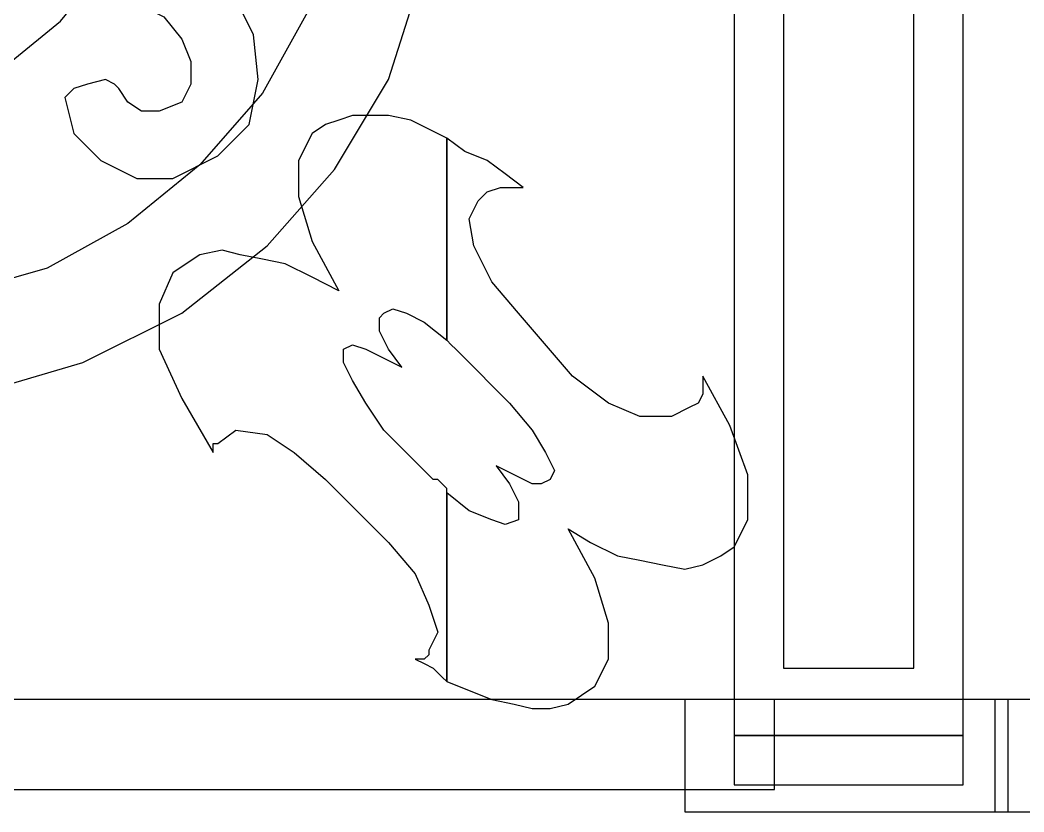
# Model space of a CAD drawing. Header units: centimetres. Extents: x -68 to 49, y -36 to 8.
# Drawn here: x -44.6 to -28.15, y -35.83 to -22.86 of the extents above; entities that cross this region are included whole.
import ezdxf

# ---------------------------------------------------------------- set-up
doc = ezdxf.new("R2010")
doc.units = ezdxf.units.CM
doc.header["$MEASUREMENT"] = 0
doc.layers.add('layer 1', color=7, linetype='Continuous')

msp = doc.modelspace()

# ---------------------------------------------------------------- linework, layer by layer
at = {"layer": 'layer 1', "color": 98}
for points, knots in [([(-32.89642, 3.4612), (-32.89642, 3.4612), (-29.14348, 3.4612), (-29.14348, 3.4612), (-29.14348, 3.4612), (-29.14348, 3.4612), (-29.14348, -34.58325), (-29.14348, -34.58325), (-29.14348, -34.58325), (-29.14348, -34.58325), (-32.89642, -34.58325), (-32.89642, -34.58325), (-32.89642, -34.58325), (-32.89642, -34.58325), (-32.89642, 3.4612), (-32.89642, 3.4612)], [0, 0, 0, 0, 0.25, 0.25, 0.25, 0.25, 0.5, 0.5, 0.5, 0.5, 0.75, 0.75, 0.75, 0.75, 1, 1, 1, 1]), ([(-47.83457, -3.23521), (-47.83457, -3.23521), (-47.24587, -3.23521), (-47.24587, -3.23521), (-47.24587, -3.23521), (-47.24587, -3.23521), (-45.33261, -3.38239), (-45.33261, -3.38239), (-45.33261, -3.38239), (-45.33261, -3.38239), (-43.56652, -3.89749), (-43.56652, -3.89749), (-43.56652, -3.89749), (-43.56652, -3.89749), (-41.94761, -4.78054), (-41.94761, -4.78054), (-41.94761, -4.78054), (-41.94761, -4.78054), (-40.54946, -5.81076), (-40.54946, -5.81076), (-40.54946, -5.81076), (-40.54946, -5.81076), (-39.44565, -7.13532), (-39.44565, -7.13532), (-39.44565, -7.13532), (-39.44565, -7.13532), (-38.56261, -8.60706), (-38.56261, -8.60706), (-38.56261, -8.60706), (-38.56261, -8.60706), (-38.0475, -10.22597), (-38.0475, -10.22597), (-38.0475, -10.22597), (-38.0475, -10.22597), (-37.82674, -11.99206), (-37.82674, -11.99206), (-37.82674, -11.99206), (-37.82674, -11.99206), (-37.82674, -20.52814), (-37.82674, -20.52814), (-37.82674, -20.52814), (-37.82674, -20.52814), (-38.0475, -22.22064), (-38.0475, -22.22064), (-38.0475, -22.22064), (-38.0475, -22.22064), (-38.56261, -23.83956), (-38.56261, -23.83956), (-38.56261, -23.83956), (-38.56261, -23.83956), (-39.44565, -25.31129), (-39.44565, -25.31129), (-39.44565, -25.31129), (-39.44565, -25.31129), (-40.54946, -26.56227), (-40.54946, -26.56227), (-40.54946, -26.56227), (-40.54946, -26.56227), (-41.94761, -27.66608), (-41.94761, -27.66608), (-41.94761, -27.66608), (-41.94761, -27.66608), (-43.56652, -28.47553), (-43.56652, -28.47553), (-43.56652, -28.47553), (-43.56652, -28.47553), (-45.33261, -28.99064), (-45.33261, -28.99064), (-45.33261, -28.99064), (-45.33261, -28.99064), (-47.24587, -29.13781), (-47.24587, -29.13781), (-47.24587, -29.13781), (-47.24587, -29.13781), (-47.83457, -29.13781), (-47.83457, -29.13781), (-47.83457, -29.13781), (-47.83457, -29.13781), (-47.83457, -27.5189), (-47.83457, -27.5189), (-47.83457, -27.5189), (-47.83457, -27.5189), (-47.31946, -27.5189), (-47.31946, -27.5189), (-47.31946, -27.5189), (-47.31946, -27.5189), (-45.70054, -27.37173), (-45.70054, -27.37173), (-45.70054, -27.37173), (-45.70054, -27.37173), (-44.15522, -26.93021), (-44.15522, -26.93021), (-44.15522, -26.93021), (-44.15522, -26.93021), (-42.83065, -26.19434), (-42.83065, -26.19434), (-42.83065, -26.19434), (-42.83065, -26.19434), (-41.65326, -25.23771), (-41.65326, -25.23771), (-41.65326, -25.23771), (-41.65326, -25.23771), (-40.62305, -24.06032), (-40.62305, -24.06032), (-40.62305, -24.06032), (-40.62305, -24.06032), (-39.88718, -22.73575), (-39.88718, -22.73575), (-39.88718, -22.73575), (-39.88718, -22.73575), (-39.44565, -21.3376), (-39.44565, -21.3376), (-39.44565, -21.3376), (-39.44565, -21.3376), (-39.29848, -19.79227), (-39.29848, -19.79227), (-39.29848, -19.79227), (-39.29848, -19.79227), (-39.29848, -12.43358), (-39.29848, -12.43358), (-39.29848, -12.43358), (-39.29848, -12.43358), (-39.44565, -10.88825), (-39.44565, -10.88825), (-39.44565, -10.88825), (-39.44565, -10.88825), (-39.88718, -9.4901), (-39.88718, -9.4901), (-39.88718, -9.4901), (-39.88718, -9.4901), (-40.62305, -8.16554), (-40.62305, -8.16554), (-40.62305, -8.16554), (-40.62305, -8.16554), (-41.65326, -6.98815), (-41.65326, -6.98815), (-41.65326, -6.98815), (-41.65326, -6.98815), (-42.83065, -6.03152), (-42.83065, -6.03152), (-42.83065, -6.03152), (-42.83065, -6.03152), (-44.15522, -5.29565), (-44.15522, -5.29565), (-44.15522, -5.29565), (-44.15522, -5.29565), (-45.70054, -4.85413), (-45.70054, -4.85413), (-45.70054, -4.85413), (-45.70054, -4.85413), (-47.31946, -4.70695), (-47.31946, -4.70695), (-47.31946, -4.70695), (-47.31946, -4.70695), (-47.83457, -4.70695), (-47.83457, -4.70695), (-47.83457, -4.70695), (-47.83457, -4.70695), (-47.83457, -3.23521), (-47.83457, -3.23521)], [0, 0, 0, 0, 0.025, 0.025, 0.025, 0.025, 0.05, 0.05, 0.05, 0.05, 0.075, 0.075, 0.075, 0.075, 0.1, 0.1, 0.1, 0.1, 0.125, 0.125, 0.125, 0.125, 0.15, 0.15, 0.15, 0.15, 0.175, 0.175, 0.175, 0.175, 0.2, 0.2, 0.2, 0.2, 0.225, 0.225, 0.225, 0.225, 0.25, 0.25, 0.25, 0.25, 0.275, 0.275, 0.275, 0.275, 0.3, 0.3, 0.3, 0.3, 0.325, 0.325, 0.325, 0.325, 0.35, 0.35, 0.35, 0.35, 0.375, 0.375, 0.375, 0.375, 0.4, 0.4, 0.4, 0.4, 0.425, 0.425, 0.425, 0.425, 0.45, 0.45, 0.45, 0.45, 0.475, 0.475, 0.475, 0.475, 0.5, 0.5, 0.5, 0.5, 0.525, 0.525, 0.525, 0.525, 0.55, 0.55, 0.55, 0.55, 0.575, 0.575, 0.575, 0.575, 0.6, 0.6, 0.6, 0.6, 0.625, 0.625, 0.625, 0.625, 0.65, 0.65, 0.65, 0.65, 0.675, 0.675, 0.675, 0.675, 0.7, 0.7, 0.7, 0.7, 0.725, 0.725, 0.725, 0.725, 0.75, 0.75, 0.75, 0.75, 0.775, 0.775, 0.775, 0.775, 0.8, 0.8, 0.8, 0.8, 0.825, 0.825, 0.825, 0.825, 0.85, 0.85, 0.85, 0.85, 0.875, 0.875, 0.875, 0.875, 0.9, 0.9, 0.9, 0.9, 0.925, 0.925, 0.925, 0.925, 0.95, 0.95, 0.95, 0.95, 0.975, 0.975, 0.975, 0.975, 1, 1, 1, 1]), ([(-47.83457, -7.7976), (-47.83457, -7.7976), (-47.54022, -7.7976), (-47.54022, -7.7976), (-47.54022, -7.7976), (-47.54022, -7.7976), (-46.51, -7.94478), (-46.51, -7.94478), (-46.51, -7.94478), (-46.51, -7.94478), (-45.55337, -8.23912), (-45.55337, -8.23912), (-45.55337, -8.23912), (-45.55337, -8.23912), (-44.74391, -8.75423), (-44.74391, -8.75423), (-44.74391, -8.75423), (-44.74391, -8.75423), (-43.93446, -9.41652), (-43.93446, -9.41652), (-43.93446, -9.41652), (-43.93446, -9.41652), (-43.27218, -10.22597), (-43.27218, -10.22597), (-43.27218, -10.22597), (-43.27218, -10.22597), (-42.83065, -11.1826), (-42.83065, -11.1826), (-42.83065, -11.1826), (-42.83065, -11.1826), (-42.46272, -12.21282), (-42.46272, -12.21282), (-42.46272, -12.21282), (-42.46272, -12.21282), (-42.38913, -13.31662), (-42.38913, -13.31662), (-42.38913, -13.31662), (-42.38913, -13.31662), (-42.38913, -18.90923), (-42.38913, -18.90923), (-42.38913, -18.90923), (-42.38913, -18.90923), (-42.46272, -20.01303), (-42.46272, -20.01303), (-42.46272, -20.01303), (-42.46272, -20.01303), (-42.83065, -21.11684), (-42.83065, -21.11684), (-42.83065, -21.11684), (-42.83065, -21.11684), (-43.27218, -22.07347), (-43.27218, -22.07347), (-43.27218, -22.07347), (-43.27218, -22.07347), (-43.93446, -22.88293), (-43.93446, -22.88293), (-43.93446, -22.88293), (-43.93446, -22.88293), (-44.74391, -23.54521), (-44.74391, -23.54521), (-44.74391, -23.54521), (-44.74391, -23.54521), (-45.55337, -24.06032), (-45.55337, -24.06032), (-45.55337, -24.06032), (-45.55337, -24.06032), (-46.51, -24.35466), (-46.51, -24.35466), (-46.51, -24.35466), (-46.51, -24.35466), (-47.54022, -24.50184), (-47.54022, -24.50184), (-47.54022, -24.50184), (-47.54022, -24.50184), (-47.83457, -24.50184), (-47.83457, -24.50184), (-47.83457, -24.50184), (-47.83457, -24.50184), (-47.83457, -22.88293), (-47.83457, -22.88293), (-47.83457, -22.88293), (-47.83457, -22.88293), (-47.6138, -22.88293), (-47.6138, -22.88293), (-47.6138, -22.88293), (-47.6138, -22.88293), (-46.87794, -22.80934), (-46.87794, -22.80934), (-46.87794, -22.80934), (-46.87794, -22.80934), (-46.14207, -22.51499), (-46.14207, -22.51499), (-46.14207, -22.51499), (-46.14207, -22.51499), (-45.47978, -22.07347), (-45.47978, -22.07347), (-45.47978, -22.07347), (-45.47978, -22.07347), (-44.89109, -21.55836), (-44.89109, -21.55836), (-44.89109, -21.55836), (-44.89109, -21.55836), (-44.44957, -20.89608), (-44.44957, -20.89608), (-44.44957, -20.89608), (-44.44957, -20.89608), (-44.08163, -20.08662), (-44.08163, -20.08662), (-44.08163, -20.08662), (-44.08163, -20.08662), (-43.86087, -19.20358), (-43.86087, -19.20358), (-43.86087, -19.20358), (-43.86087, -19.20358), (-43.78728, -18.32053), (-43.78728, -18.32053), (-43.78728, -18.32053), (-43.78728, -18.32053), (-43.78728, -13.90532), (-43.78728, -13.90532), (-43.78728, -13.90532), (-43.78728, -13.90532), (-43.86087, -13.02228), (-43.86087, -13.02228), (-43.86087, -13.02228), (-43.86087, -13.02228), (-44.08163, -12.13923), (-44.08163, -12.13923), (-44.08163, -12.13923), (-44.08163, -12.13923), (-44.44957, -11.32978), (-44.44957, -11.32978), (-44.44957, -11.32978), (-44.44957, -11.32978), (-44.89109, -10.66749), (-44.89109, -10.66749), (-44.89109, -10.66749), (-44.89109, -10.66749), (-45.47978, -10.0788), (-45.47978, -10.0788), (-45.47978, -10.0788), (-45.47978, -10.0788), (-46.14207, -9.63728), (-46.14207, -9.63728), (-46.14207, -9.63728), (-46.14207, -9.63728), (-46.87794, -9.34293), (-46.87794, -9.34293), (-46.87794, -9.34293), (-46.87794, -9.34293), (-47.6138, -9.26934), (-47.6138, -9.26934), (-47.6138, -9.26934), (-47.6138, -9.26934), (-47.83457, -9.26934), (-47.83457, -9.26934), (-47.83457, -9.26934), (-47.83457, -9.26934), (-47.83457, -7.7976), (-47.83457, -7.7976)], [0, 0, 0, 0, 0.025, 0.025, 0.025, 0.025, 0.05, 0.05, 0.05, 0.05, 0.075, 0.075, 0.075, 0.075, 0.1, 0.1, 0.1, 0.1, 0.125, 0.125, 0.125, 0.125, 0.15, 0.15, 0.15, 0.15, 0.175, 0.175, 0.175, 0.175, 0.2, 0.2, 0.2, 0.2, 0.225, 0.225, 0.225, 0.225, 0.25, 0.25, 0.25, 0.25, 0.275, 0.275, 0.275, 0.275, 0.3, 0.3, 0.3, 0.3, 0.325, 0.325, 0.325, 0.325, 0.35, 0.35, 0.35, 0.35, 0.375, 0.375, 0.375, 0.375, 0.4, 0.4, 0.4, 0.4, 0.425, 0.425, 0.425, 0.425, 0.45, 0.45, 0.45, 0.45, 0.475, 0.475, 0.475, 0.475, 0.5, 0.5, 0.5, 0.5, 0.525, 0.525, 0.525, 0.525, 0.55, 0.55, 0.55, 0.55, 0.575, 0.575, 0.575, 0.575, 0.6, 0.6, 0.6, 0.6, 0.625, 0.625, 0.625, 0.625, 0.65, 0.65, 0.65, 0.65, 0.675, 0.675, 0.675, 0.675, 0.7, 0.7, 0.7, 0.7, 0.725, 0.725, 0.725, 0.725, 0.75, 0.75, 0.75, 0.75, 0.775, 0.775, 0.775, 0.775, 0.8, 0.8, 0.8, 0.8, 0.825, 0.825, 0.825, 0.825, 0.85, 0.85, 0.85, 0.85, 0.875, 0.875, 0.875, 0.875, 0.9, 0.9, 0.9, 0.9, 0.925, 0.925, 0.925, 0.925, 0.95, 0.95, 0.95, 0.95, 0.975, 0.975, 0.975, 0.975, 1, 1, 1, 1]), ([(-40.77022, -23.10369), (-40.77022, -23.10369), (-40.69663, -23.83956), (-40.69663, -23.83956), (-40.69663, -23.83956), (-40.69663, -23.83956), (-40.84381, -24.57542), (-40.84381, -24.57542), (-40.84381, -24.57542), (-40.84381, -24.57542), (-41.35892, -25.09053), (-41.35892, -25.09053), (-41.35892, -25.09053), (-41.35892, -25.09053), (-42.09478, -25.45847), (-42.09478, -25.45847), (-42.09478, -25.45847), (-42.09478, -25.45847), (-42.68348, -25.45847), (-42.68348, -25.45847), (-42.68348, -25.45847), (-42.68348, -25.45847), (-43.27218, -25.16412), (-43.27218, -25.16412), (-43.27218, -25.16412), (-43.27218, -25.16412), (-43.7137, -24.7226), (-43.7137, -24.7226), (-43.7137, -24.7226), (-43.7137, -24.7226), (-43.86087, -24.1339), (-43.86087, -24.1339), (-43.86087, -24.1339), (-43.86087, -24.1339), (-43.7137, -23.98673), (-43.7137, -23.98673), (-43.7137, -23.98673), (-43.7137, -23.98673), (-43.49294, -23.91314), (-43.49294, -23.91314), (-43.49294, -23.91314), (-43.49294, -23.91314), (-43.19859, -23.83956), (-43.19859, -23.83956), (-43.19859, -23.83956), (-43.19859, -23.83956), (-43.05141, -23.91314), (-43.05141, -23.91314), (-43.05141, -23.91314), (-43.05141, -23.91314), (-42.97783, -23.98673), (-42.97783, -23.98673), (-42.97783, -23.98673), (-42.97783, -23.98673), (-42.83065, -24.20749), (-42.83065, -24.20749), (-42.83065, -24.20749), (-42.83065, -24.20749), (-42.60989, -24.35466), (-42.60989, -24.35466), (-42.60989, -24.35466), (-42.60989, -24.35466), (-42.31555, -24.35466), (-42.31555, -24.35466), (-42.31555, -24.35466), (-42.31555, -24.35466), (-41.94761, -24.20749), (-41.94761, -24.20749), (-41.94761, -24.20749), (-41.94761, -24.20749), (-41.80044, -23.91314), (-41.80044, -23.91314), (-41.80044, -23.91314), (-41.80044, -23.91314), (-41.80044, -23.54521), (-41.80044, -23.54521), (-41.80044, -23.54521), (-41.80044, -23.54521), (-41.94761, -23.17727), (-41.94761, -23.17727), (-41.94761, -23.17727), (-41.94761, -23.17727), (-42.24196, -22.80934), (-42.24196, -22.80934), (-42.24196, -22.80934), (-42.24196, -22.80934), (-42.68348, -22.58858), (-42.68348, -22.58858), (-42.68348, -22.58858), (-42.68348, -22.58858), (-43.19859, -22.51499), (-43.19859, -22.51499), (-43.19859, -22.51499), (-43.19859, -22.51499), (-43.86087, -22.73575), (-43.86087, -22.73575), (-43.86087, -22.73575), (-43.86087, -22.73575), (-44.30239, -21.48477), (-44.30239, -21.48477), (-44.30239, -21.48477), (-44.30239, -21.48477), (-43.78728, -21.48477), (-43.78728, -21.48477), (-43.78728, -21.48477), (-43.78728, -21.48477), (-43.27218, -21.41119), (-43.27218, -21.41119), (-43.27218, -21.41119), (-43.27218, -21.41119), (-42.75707, -21.48477), (-42.75707, -21.48477), (-42.75707, -21.48477), (-42.75707, -21.48477), (-42.31555, -21.55836), (-42.31555, -21.55836), (-42.31555, -21.55836), (-42.31555, -21.55836), (-41.87402, -21.70553), (-41.87402, -21.70553), (-41.87402, -21.70553), (-41.87402, -21.70553), (-41.4325, -21.99988), (-41.4325, -21.99988), (-41.4325, -21.99988), (-41.4325, -21.99988), (-41.06457, -22.51499), (-41.06457, -22.51499), (-41.06457, -22.51499), (-41.06457, -22.51499), (-40.77022, -23.10369), (-40.77022, -23.10369)], [0, 0, 0, 0, 0.03030303, 0.03030303, 0.03030303, 0.03030303, 0.06060606, 0.06060606, 0.06060606, 0.06060606, 0.09090909, 0.09090909, 0.09090909, 0.09090909, 0.12121212, 0.12121212, 0.12121212, 0.12121212, 0.15151515, 0.15151515, 0.15151515, 0.15151515, 0.18181818, 0.18181818, 0.18181818, 0.18181818, 0.21212121, 0.21212121, 0.21212121, 0.21212121, 0.24242424, 0.24242424, 0.24242424, 0.24242424, 0.27272727, 0.27272727, 0.27272727, 0.27272727, 0.3030303, 0.3030303, 0.3030303, 0.3030303, 0.33333333, 0.33333333, 0.33333333, 0.33333333, 0.36363636, 0.36363636, 0.36363636, 0.36363636, 0.39393939, 0.39393939, 0.39393939, 0.39393939, 0.42424242, 0.42424242, 0.42424242, 0.42424242, 0.45454545, 0.45454545, 0.45454545, 0.45454545, 0.48484848, 0.48484848, 0.48484848, 0.48484848, 0.51515152, 0.51515152, 0.51515152, 0.51515152, 0.54545455, 0.54545455, 0.54545455, 0.54545455, 0.57575758, 0.57575758, 0.57575758, 0.57575758, 0.60606061, 0.60606061, 0.60606061, 0.60606061, 0.63636364, 0.63636364, 0.63636364, 0.63636364, 0.66666667, 0.66666667, 0.66666667, 0.66666667, 0.6969697, 0.6969697, 0.6969697, 0.6969697, 0.72727273, 0.72727273, 0.72727273, 0.72727273, 0.75757576, 0.75757576, 0.75757576, 0.75757576, 0.78787879, 0.78787879, 0.78787879, 0.78787879, 0.81818182, 0.81818182, 0.81818182, 0.81818182, 0.84848485, 0.84848485, 0.84848485, 0.84848485, 0.87878788, 0.87878788, 0.87878788, 0.87878788, 0.90909091, 0.90909091, 0.90909091, 0.90909091, 0.93939394, 0.93939394, 0.93939394, 0.93939394, 0.96969697, 0.96969697, 0.96969697, 0.96969697, 1, 1, 1, 1]), ([(-41.4325, -29.94727), (-41.4325, -29.94727), (-41.94761, -29.06423), (-41.94761, -29.06423), (-41.94761, -29.06423), (-41.94761, -29.06423), (-42.31555, -28.25477), (-42.31555, -28.25477), (-42.31555, -28.25477), (-42.31555, -28.25477), (-42.31555, -27.5189), (-42.31555, -27.5189), (-42.31555, -27.5189), (-42.31555, -27.5189), (-42.09478, -27.00379), (-42.09478, -27.00379), (-42.09478, -27.00379), (-42.09478, -27.00379), (-42.09478, -27.00379), (-42.09478, -27.00379), (-42.09478, -27.00379), (-42.09478, -27.00379), (-41.87402, -26.85662), (-41.87402, -26.85662), (-41.87402, -26.85662), (-41.87402, -26.85662), (-41.65326, -26.70945), (-41.65326, -26.70945), (-41.65326, -26.70945), (-41.65326, -26.70945), (-41.28533, -26.63586), (-41.28533, -26.63586), (-41.28533, -26.63586), (-41.28533, -26.63586), (-40.99098, -26.70945), (-40.99098, -26.70945), (-40.99098, -26.70945), (-40.99098, -26.70945), (-40.62305, -26.78303), (-40.62305, -26.78303), (-40.62305, -26.78303), (-40.62305, -26.78303), (-40.25511, -26.85662), (-40.25511, -26.85662), (-40.25511, -26.85662), (-40.25511, -26.85662), (-39.81359, -27.07738), (-39.81359, -27.07738), (-39.81359, -27.07738), (-39.81359, -27.07738), (-39.37207, -27.29814), (-39.37207, -27.29814), (-39.37207, -27.29814), (-39.37207, -27.29814), (-39.81359, -26.48869), (-39.81359, -26.48869), (-39.81359, -26.48869), (-39.81359, -26.48869), (-40.03435, -25.75282), (-40.03435, -25.75282), (-40.03435, -25.75282), (-40.03435, -25.75282), (-40.03435, -25.16412), (-40.03435, -25.16412), (-40.03435, -25.16412), (-40.03435, -25.16412), (-39.81359, -24.7226), (-39.81359, -24.7226), (-39.81359, -24.7226), (-39.81359, -24.7226), (-39.81359, -24.7226), (-39.81359, -24.7226), (-39.81359, -24.7226), (-39.81359, -24.7226), (-39.59283, -24.57542), (-39.59283, -24.57542), (-39.59283, -24.57542), (-39.59283, -24.57542), (-39.37207, -24.50184), (-39.37207, -24.50184), (-39.37207, -24.50184), (-39.37207, -24.50184), (-39.15131, -24.42825), (-39.15131, -24.42825), (-39.15131, -24.42825), (-39.15131, -24.42825), (-38.85696, -24.42825), (-38.85696, -24.42825), (-38.85696, -24.42825), (-38.85696, -24.42825), (-38.56261, -24.42825), (-38.56261, -24.42825), (-38.56261, -24.42825), (-38.56261, -24.42825), (-38.19468, -24.50184), (-38.19468, -24.50184), (-38.19468, -24.50184), (-38.19468, -24.50184), (-37.90033, -24.64901), (-37.90033, -24.64901), (-37.90033, -24.64901), (-37.90033, -24.64901), (-37.60598, -24.79619), (-37.60598, -24.79619), (-37.60598, -24.79619), (-37.60598, -24.79619), (-37.60598, -28.1076), (-37.60598, -28.1076), (-37.60598, -28.1076), (-37.60598, -28.1076), (-37.97392, -27.81325), (-37.97392, -27.81325), (-37.97392, -27.81325), (-37.97392, -27.81325), (-38.26826, -27.66608), (-38.26826, -27.66608), (-38.26826, -27.66608), (-38.26826, -27.66608), (-38.48902, -27.59249), (-38.48902, -27.59249), (-38.48902, -27.59249), (-38.48902, -27.59249), (-38.6362, -27.66608), (-38.6362, -27.66608), (-38.6362, -27.66608), (-38.6362, -27.66608), (-38.6362, -27.66608), (-38.6362, -27.66608), (-38.6362, -27.66608), (-38.6362, -27.66608), (-38.70979, -27.73966), (-38.70979, -27.73966), (-38.70979, -27.73966), (-38.70979, -27.73966), (-38.70979, -27.96042), (-38.70979, -27.96042), (-38.70979, -27.96042), (-38.70979, -27.96042), (-38.56261, -28.25477), (-38.56261, -28.25477), (-38.56261, -28.25477), (-38.56261, -28.25477), (-38.34185, -28.54912), (-38.34185, -28.54912), (-38.34185, -28.54912), (-38.34185, -28.54912), (-38.6362, -28.40195), (-38.6362, -28.40195), (-38.6362, -28.40195), (-38.6362, -28.40195), (-38.93055, -28.25477), (-38.93055, -28.25477), (-38.93055, -28.25477), (-38.93055, -28.25477), (-39.15131, -28.18118), (-39.15131, -28.18118), (-39.15131, -28.18118), (-39.15131, -28.18118), (-39.29848, -28.25477), (-39.29848, -28.25477), (-39.29848, -28.25477), (-39.29848, -28.25477), (-39.29848, -28.25477), (-39.29848, -28.25477), (-39.29848, -28.25477), (-39.29848, -28.25477), (-39.29848, -28.47553), (-39.29848, -28.47553), (-39.29848, -28.47553), (-39.29848, -28.47553), (-39.15131, -28.76988), (-39.15131, -28.76988), (-39.15131, -28.76988), (-39.15131, -28.76988), (-38.93055, -29.13781), (-38.93055, -29.13781), (-38.93055, -29.13781), (-38.93055, -29.13781), (-38.6362, -29.57934), (-38.6362, -29.57934), (-38.6362, -29.57934), (-38.6362, -29.57934), (-37.82674, -30.38879), (-37.82674, -30.38879), (-37.82674, -30.38879), (-37.82674, -30.38879), (-37.75316, -30.38879), (-37.75316, -30.38879), (-37.75316, -30.38879), (-37.75316, -30.38879), (-37.67957, -30.46238), (-37.67957, -30.46238), (-37.67957, -30.46238), (-37.67957, -30.46238), (-37.60598, -30.53597), (-37.60598, -30.53597), (-37.60598, -30.53597), (-37.60598, -30.53597), (-37.60598, -30.60955), (-37.60598, -30.60955), (-37.60598, -30.60955), (-37.60598, -30.60955), (-37.60598, -33.70021), (-37.60598, -33.70021), (-37.60598, -33.70021), (-37.60598, -33.70021), (-37.67957, -33.62662), (-37.67957, -33.62662), (-37.67957, -33.62662), (-37.67957, -33.62662), (-37.82674, -33.47944), (-37.82674, -33.47944), (-37.82674, -33.47944), (-37.82674, -33.47944), (-37.97392, -33.40586), (-37.97392, -33.40586), (-37.97392, -33.40586), (-37.97392, -33.40586), (-38.12109, -33.33227), (-38.12109, -33.33227), (-38.12109, -33.33227), (-38.12109, -33.33227), (-38.0475, -33.33227), (-38.0475, -33.33227), (-38.0475, -33.33227), (-38.0475, -33.33227), (-37.97392, -33.33227), (-37.97392, -33.33227), (-37.97392, -33.33227), (-37.97392, -33.33227), (-37.90033, -33.25868), (-37.90033, -33.25868), (-37.90033, -33.25868), (-37.90033, -33.25868), (-37.90033, -33.1851), (-37.90033, -33.1851), (-37.90033, -33.1851), (-37.90033, -33.1851), (-37.90033, -33.1851), (-37.90033, -33.1851), (-37.90033, -33.1851), (-37.90033, -33.1851), (-37.75316, -32.89075), (-37.75316, -32.89075), (-37.75316, -32.89075), (-37.75316, -32.89075), (-37.90033, -32.44923), (-37.90033, -32.44923), (-37.90033, -32.44923), (-37.90033, -32.44923), (-38.12109, -31.93412), (-38.12109, -31.93412), (-38.12109, -31.93412), (-38.12109, -31.93412), (-38.56261, -31.41901), (-38.56261, -31.41901), (-38.56261, -31.41901), (-38.56261, -31.41901), (-39.59283, -30.38879), (-39.59283, -30.38879), (-39.59283, -30.38879), (-39.59283, -30.38879), (-40.10794, -29.94727), (-40.10794, -29.94727), (-40.10794, -29.94727), (-40.10794, -29.94727), (-40.54946, -29.65292), (-40.54946, -29.65292), (-40.54946, -29.65292), (-40.54946, -29.65292), (-41.06457, -29.57934), (-41.06457, -29.57934), (-41.06457, -29.57934), (-41.06457, -29.57934), (-41.35892, -29.8001), (-41.35892, -29.8001), (-41.35892, -29.8001), (-41.35892, -29.8001), (-41.35892, -29.8001), (-41.35892, -29.8001), (-41.35892, -29.8001), (-41.35892, -29.8001), (-41.4325, -29.8001), (-41.4325, -29.8001), (-41.4325, -29.8001), (-41.4325, -29.8001), (-41.4325, -29.8001), (-41.4325, -29.8001), (-41.4325, -29.8001), (-41.4325, -29.8001), (-41.4325, -29.87368), (-41.4325, -29.87368), (-41.4325, -29.87368), (-41.4325, -29.87368), (-41.4325, -29.94727), (-41.4325, -29.94727)], [0, 0, 0, 0, 0.01351351, 0.01351351, 0.01351351, 0.01351351, 0.02702703, 0.02702703, 0.02702703, 0.02702703, 0.04054054, 0.04054054, 0.04054054, 0.04054054, 0.05405405, 0.05405405, 0.05405405, 0.05405405, 0.06756757, 0.06756757, 0.06756757, 0.06756757, 0.08108108, 0.08108108, 0.08108108, 0.08108108, 0.09459459, 0.09459459, 0.09459459, 0.09459459, 0.10810811, 0.10810811, 0.10810811, 0.10810811, 0.12162162, 0.12162162, 0.12162162, 0.12162162, 0.13513514, 0.13513514, 0.13513514, 0.13513514, 0.14864865, 0.14864865, 0.14864865, 0.14864865, 0.16216216, 0.16216216, 0.16216216, 0.16216216, 0.17567568, 0.17567568, 0.17567568, 0.17567568, 0.18918919, 0.18918919, 0.18918919, 0.18918919, 0.2027027, 0.2027027, 0.2027027, 0.2027027, 0.21621622, 0.21621622, 0.21621622, 0.21621622, 0.22972973, 0.22972973, 0.22972973, 0.22972973, 0.24324324, 0.24324324, 0.24324324, 0.24324324, 0.25675676, 0.25675676, 0.25675676, 0.25675676, 0.27027027, 0.27027027, 0.27027027, 0.27027027, 0.28378378, 0.28378378, 0.28378378, 0.28378378, 0.2972973, 0.2972973, 0.2972973, 0.2972973, 0.31081081, 0.31081081, 0.31081081, 0.31081081, 0.32432432, 0.32432432, 0.32432432, 0.32432432, 0.33783784, 0.33783784, 0.33783784, 0.33783784, 0.35135135, 0.35135135, 0.35135135, 0.35135135, 0.36486486, 0.36486486, 0.36486486, 0.36486486, 0.37837838, 0.37837838, 0.37837838, 0.37837838, 0.39189189, 0.39189189, 0.39189189, 0.39189189, 0.40540541, 0.40540541, 0.40540541, 0.40540541, 0.41891892, 0.41891892, 0.41891892, 0.41891892, 0.43243243, 0.43243243, 0.43243243, 0.43243243, 0.44594595, 0.44594595, 0.44594595, 0.44594595, 0.45945946, 0.45945946, 0.45945946, 0.45945946, 0.47297297, 0.47297297, 0.47297297, 0.47297297, 0.48648649, 0.48648649, 0.48648649, 0.48648649, 0.5, 0.5, 0.5, 0.5, 0.51351351, 0.51351351, 0.51351351, 0.51351351, 0.52702703, 0.52702703, 0.52702703, 0.52702703, 0.54054054, 0.54054054, 0.54054054, 0.54054054, 0.55405405, 0.55405405, 0.55405405, 0.55405405, 0.56756757, 0.56756757, 0.56756757, 0.56756757, 0.58108108, 0.58108108, 0.58108108, 0.58108108, 0.59459459, 0.59459459, 0.59459459, 0.59459459, 0.60810811, 0.60810811, 0.60810811, 0.60810811, 0.62162162, 0.62162162, 0.62162162, 0.62162162, 0.63513514, 0.63513514, 0.63513514, 0.63513514, 0.64864865, 0.64864865, 0.64864865, 0.64864865, 0.66216216, 0.66216216, 0.66216216, 0.66216216, 0.67567568, 0.67567568, 0.67567568, 0.67567568, 0.68918919, 0.68918919, 0.68918919, 0.68918919, 0.7027027, 0.7027027, 0.7027027, 0.7027027, 0.71621622, 0.71621622, 0.71621622, 0.71621622, 0.72972973, 0.72972973, 0.72972973, 0.72972973, 0.74324324, 0.74324324, 0.74324324, 0.74324324, 0.75675676, 0.75675676, 0.75675676, 0.75675676, 0.77027027, 0.77027027, 0.77027027, 0.77027027, 0.78378378, 0.78378378, 0.78378378, 0.78378378, 0.7972973, 0.7972973, 0.7972973, 0.7972973, 0.81081081, 0.81081081, 0.81081081, 0.81081081, 0.82432432, 0.82432432, 0.82432432, 0.82432432, 0.83783784, 0.83783784, 0.83783784, 0.83783784, 0.85135135, 0.85135135, 0.85135135, 0.85135135, 0.86486486, 0.86486486, 0.86486486, 0.86486486, 0.87837838, 0.87837838, 0.87837838, 0.87837838, 0.89189189, 0.89189189, 0.89189189, 0.89189189, 0.90540541, 0.90540541, 0.90540541, 0.90540541, 0.91891892, 0.91891892, 0.91891892, 0.91891892, 0.93243243, 0.93243243, 0.93243243, 0.93243243, 0.94594595, 0.94594595, 0.94594595, 0.94594595, 0.95945946, 0.95945946, 0.95945946, 0.95945946, 0.97297297, 0.97297297, 0.97297297, 0.97297297, 0.98648649, 0.98648649, 0.98648649, 0.98648649, 1, 1, 1, 1]), ([(-37.60598, -24.79619), (-37.60598, -24.79619), (-37.31163, -25.01695), (-37.31163, -25.01695), (-37.31163, -25.01695), (-37.31163, -25.01695), (-36.9437, -25.16412), (-36.9437, -25.16412), (-36.9437, -25.16412), (-36.9437, -25.16412), (-36.64935, -25.38488), (-36.64935, -25.38488), (-36.64935, -25.38488), (-36.64935, -25.38488), (-36.355, -25.60564), (-36.355, -25.60564), (-36.355, -25.60564), (-36.355, -25.60564), (-36.57576, -25.60564), (-36.57576, -25.60564), (-36.57576, -25.60564), (-36.57576, -25.60564), (-36.72294, -25.60564), (-36.72294, -25.60564), (-36.72294, -25.60564), (-36.72294, -25.60564), (-36.9437, -25.67923), (-36.9437, -25.67923), (-36.9437, -25.67923), (-36.9437, -25.67923), (-37.09087, -25.8264), (-37.09087, -25.8264), (-37.09087, -25.8264), (-37.09087, -25.8264), (-37.09087, -25.8264), (-37.09087, -25.8264), (-37.09087, -25.8264), (-37.09087, -25.8264), (-37.23805, -26.12075), (-37.23805, -26.12075), (-37.23805, -26.12075), (-37.23805, -26.12075), (-37.16446, -26.56227), (-37.16446, -26.56227), (-37.16446, -26.56227), (-37.16446, -26.56227), (-36.87011, -27.15097), (-36.87011, -27.15097), (-36.87011, -27.15097), (-36.87011, -27.15097), (-36.42859, -27.66608), (-36.42859, -27.66608), (-36.42859, -27.66608), (-36.42859, -27.66608), (-35.54555, -28.69629), (-35.54555, -28.69629), (-35.54555, -28.69629), (-35.54555, -28.69629), (-34.95685, -29.13781), (-34.95685, -29.13781), (-34.95685, -29.13781), (-34.95685, -29.13781), (-34.44174, -29.35858), (-34.44174, -29.35858), (-34.44174, -29.35858), (-34.44174, -29.35858), (-33.92663, -29.35858), (-33.92663, -29.35858), (-33.92663, -29.35858), (-33.92663, -29.35858), (-33.63229, -29.2114), (-33.63229, -29.2114), (-33.63229, -29.2114), (-33.63229, -29.2114), (-33.63229, -29.2114), (-33.63229, -29.2114), (-33.63229, -29.2114), (-33.63229, -29.2114), (-33.48511, -29.13781), (-33.48511, -29.13781), (-33.48511, -29.13781), (-33.48511, -29.13781), (-33.41153, -28.99064), (-33.41153, -28.99064), (-33.41153, -28.99064), (-33.41153, -28.99064), (-33.41153, -28.84347), (-33.41153, -28.84347), (-33.41153, -28.84347), (-33.41153, -28.84347), (-33.41153, -28.69629), (-33.41153, -28.69629), (-33.41153, -28.69629), (-33.41153, -28.69629), (-32.97, -29.50575), (-32.97, -29.50575), (-32.97, -29.50575), (-32.97, -29.50575), (-32.67566, -30.31521), (-32.67566, -30.31521), (-32.67566, -30.31521), (-32.67566, -30.31521), (-32.67566, -31.05108), (-32.67566, -31.05108), (-32.67566, -31.05108), (-32.67566, -31.05108), (-32.89642, -31.4926), (-32.89642, -31.4926), (-32.89642, -31.4926), (-32.89642, -31.4926), (-32.89642, -31.4926), (-32.89642, -31.4926), (-32.89642, -31.4926), (-32.89642, -31.4926), (-33.11718, -31.63977), (-33.11718, -31.63977), (-33.11718, -31.63977), (-33.11718, -31.63977), (-33.41153, -31.78694), (-33.41153, -31.78694), (-33.41153, -31.78694), (-33.41153, -31.78694), (-33.70587, -31.86053), (-33.70587, -31.86053), (-33.70587, -31.86053), (-33.70587, -31.86053), (-34.07381, -31.78694), (-34.07381, -31.78694), (-34.07381, -31.78694), (-34.07381, -31.78694), (-34.44174, -31.71336), (-34.44174, -31.71336), (-34.44174, -31.71336), (-34.44174, -31.71336), (-34.80968, -31.63977), (-34.80968, -31.63977), (-34.80968, -31.63977), (-34.80968, -31.63977), (-35.2512, -31.41901), (-35.2512, -31.41901), (-35.2512, -31.41901), (-35.2512, -31.41901), (-35.61913, -31.19825), (-35.61913, -31.19825), (-35.61913, -31.19825), (-35.61913, -31.19825), (-35.17761, -32.00771), (-35.17761, -32.00771), (-35.17761, -32.00771), (-35.17761, -32.00771), (-34.95685, -32.74357), (-34.95685, -32.74357), (-34.95685, -32.74357), (-34.95685, -32.74357), (-34.95685, -33.33227), (-34.95685, -33.33227), (-34.95685, -33.33227), (-34.95685, -33.33227), (-35.17761, -33.77379), (-35.17761, -33.77379), (-35.17761, -33.77379), (-35.17761, -33.77379), (-35.17761, -33.77379), (-35.17761, -33.77379), (-35.17761, -33.77379), (-35.17761, -33.77379), (-35.39837, -33.92097), (-35.39837, -33.92097), (-35.39837, -33.92097), (-35.39837, -33.92097), (-35.61913, -34.06814), (-35.61913, -34.06814), (-35.61913, -34.06814), (-35.61913, -34.06814), (-35.91348, -34.14173), (-35.91348, -34.14173), (-35.91348, -34.14173), (-35.91348, -34.14173), (-36.20783, -34.14173), (-36.20783, -34.14173), (-36.20783, -34.14173), (-36.20783, -34.14173), (-36.50218, -34.06814), (-36.50218, -34.06814), (-36.50218, -34.06814), (-36.50218, -34.06814), (-36.87011, -33.99455), (-36.87011, -33.99455), (-36.87011, -33.99455), (-36.87011, -33.99455), (-37.23805, -33.84738), (-37.23805, -33.84738), (-37.23805, -33.84738), (-37.23805, -33.84738), (-37.60598, -33.70021), (-37.60598, -33.70021), (-37.60598, -33.70021), (-37.60598, -33.70021), (-37.60598, -30.60955), (-37.60598, -30.60955), (-37.60598, -30.60955), (-37.60598, -30.60955), (-37.23805, -30.9039), (-37.23805, -30.9039), (-37.23805, -30.9039), (-37.23805, -30.9039), (-36.87011, -31.05108), (-36.87011, -31.05108), (-36.87011, -31.05108), (-36.87011, -31.05108), (-36.64935, -31.12466), (-36.64935, -31.12466), (-36.64935, -31.12466), (-36.64935, -31.12466), (-36.42859, -31.05108), (-36.42859, -31.05108), (-36.42859, -31.05108), (-36.42859, -31.05108), (-36.42859, -31.05108), (-36.42859, -31.05108), (-36.42859, -31.05108), (-36.42859, -31.05108), (-36.42859, -30.97749), (-36.42859, -30.97749), (-36.42859, -30.97749), (-36.42859, -30.97749), (-36.42859, -30.75673), (-36.42859, -30.75673), (-36.42859, -30.75673), (-36.42859, -30.75673), (-36.57576, -30.46238), (-36.57576, -30.46238), (-36.57576, -30.46238), (-36.57576, -30.46238), (-36.79652, -30.16803), (-36.79652, -30.16803), (-36.79652, -30.16803), (-36.79652, -30.16803), (-36.50218, -30.31521), (-36.50218, -30.31521), (-36.50218, -30.31521), (-36.50218, -30.31521), (-36.20783, -30.46238), (-36.20783, -30.46238), (-36.20783, -30.46238), (-36.20783, -30.46238), (-36.06066, -30.46238), (-36.06066, -30.46238), (-36.06066, -30.46238), (-36.06066, -30.46238), (-35.91348, -30.38879), (-35.91348, -30.38879), (-35.91348, -30.38879), (-35.91348, -30.38879), (-35.91348, -30.38879), (-35.91348, -30.38879), (-35.91348, -30.38879), (-35.91348, -30.38879), (-35.83989, -30.24162), (-35.83989, -30.24162), (-35.83989, -30.24162), (-35.83989, -30.24162), (-35.98707, -29.94727), (-35.98707, -29.94727), (-35.98707, -29.94727), (-35.98707, -29.94727), (-36.20783, -29.57934), (-36.20783, -29.57934), (-36.20783, -29.57934), (-36.20783, -29.57934), (-36.57576, -29.13781), (-36.57576, -29.13781), (-36.57576, -29.13781), (-36.57576, -29.13781), (-37.38522, -28.32836), (-37.38522, -28.32836), (-37.38522, -28.32836), (-37.38522, -28.32836), (-37.38522, -28.32836), (-37.38522, -28.32836), (-37.38522, -28.32836), (-37.38522, -28.32836), (-37.45881, -28.25477), (-37.45881, -28.25477), (-37.45881, -28.25477), (-37.45881, -28.25477), (-37.53239, -28.18118), (-37.53239, -28.18118), (-37.53239, -28.18118), (-37.53239, -28.18118), (-37.60598, -28.1076), (-37.60598, -28.1076), (-37.60598, -28.1076), (-37.60598, -28.1076), (-37.60598, -24.79619), (-37.60598, -24.79619)], [0, 0, 0, 0, 0.01351351, 0.01351351, 0.01351351, 0.01351351, 0.02702703, 0.02702703, 0.02702703, 0.02702703, 0.04054054, 0.04054054, 0.04054054, 0.04054054, 0.05405405, 0.05405405, 0.05405405, 0.05405405, 0.06756757, 0.06756757, 0.06756757, 0.06756757, 0.08108108, 0.08108108, 0.08108108, 0.08108108, 0.09459459, 0.09459459, 0.09459459, 0.09459459, 0.10810811, 0.10810811, 0.10810811, 0.10810811, 0.12162162, 0.12162162, 0.12162162, 0.12162162, 0.13513514, 0.13513514, 0.13513514, 0.13513514, 0.14864865, 0.14864865, 0.14864865, 0.14864865, 0.16216216, 0.16216216, 0.16216216, 0.16216216, 0.17567568, 0.17567568, 0.17567568, 0.17567568, 0.18918919, 0.18918919, 0.18918919, 0.18918919, 0.2027027, 0.2027027, 0.2027027, 0.2027027, 0.21621622, 0.21621622, 0.21621622, 0.21621622, 0.22972973, 0.22972973, 0.22972973, 0.22972973, 0.24324324, 0.24324324, 0.24324324, 0.24324324, 0.25675676, 0.25675676, 0.25675676, 0.25675676, 0.27027027, 0.27027027, 0.27027027, 0.27027027, 0.28378378, 0.28378378, 0.28378378, 0.28378378, 0.2972973, 0.2972973, 0.2972973, 0.2972973, 0.31081081, 0.31081081, 0.31081081, 0.31081081, 0.32432432, 0.32432432, 0.32432432, 0.32432432, 0.33783784, 0.33783784, 0.33783784, 0.33783784, 0.35135135, 0.35135135, 0.35135135, 0.35135135, 0.36486486, 0.36486486, 0.36486486, 0.36486486, 0.37837838, 0.37837838, 0.37837838, 0.37837838, 0.39189189, 0.39189189, 0.39189189, 0.39189189, 0.40540541, 0.40540541, 0.40540541, 0.40540541, 0.41891892, 0.41891892, 0.41891892, 0.41891892, 0.43243243, 0.43243243, 0.43243243, 0.43243243, 0.44594595, 0.44594595, 0.44594595, 0.44594595, 0.45945946, 0.45945946, 0.45945946, 0.45945946, 0.47297297, 0.47297297, 0.47297297, 0.47297297, 0.48648649, 0.48648649, 0.48648649, 0.48648649, 0.5, 0.5, 0.5, 0.5, 0.51351351, 0.51351351, 0.51351351, 0.51351351, 0.52702703, 0.52702703, 0.52702703, 0.52702703, 0.54054054, 0.54054054, 0.54054054, 0.54054054, 0.55405405, 0.55405405, 0.55405405, 0.55405405, 0.56756757, 0.56756757, 0.56756757, 0.56756757, 0.58108108, 0.58108108, 0.58108108, 0.58108108, 0.59459459, 0.59459459, 0.59459459, 0.59459459, 0.60810811, 0.60810811, 0.60810811, 0.60810811, 0.62162162, 0.62162162, 0.62162162, 0.62162162, 0.63513514, 0.63513514, 0.63513514, 0.63513514, 0.64864865, 0.64864865, 0.64864865, 0.64864865, 0.66216216, 0.66216216, 0.66216216, 0.66216216, 0.67567568, 0.67567568, 0.67567568, 0.67567568, 0.68918919, 0.68918919, 0.68918919, 0.68918919, 0.7027027, 0.7027027, 0.7027027, 0.7027027, 0.71621622, 0.71621622, 0.71621622, 0.71621622, 0.72972973, 0.72972973, 0.72972973, 0.72972973, 0.74324324, 0.74324324, 0.74324324, 0.74324324, 0.75675676, 0.75675676, 0.75675676, 0.75675676, 0.77027027, 0.77027027, 0.77027027, 0.77027027, 0.78378378, 0.78378378, 0.78378378, 0.78378378, 0.7972973, 0.7972973, 0.7972973, 0.7972973, 0.81081081, 0.81081081, 0.81081081, 0.81081081, 0.82432432, 0.82432432, 0.82432432, 0.82432432, 0.83783784, 0.83783784, 0.83783784, 0.83783784, 0.85135135, 0.85135135, 0.85135135, 0.85135135, 0.86486486, 0.86486486, 0.86486486, 0.86486486, 0.87837838, 0.87837838, 0.87837838, 0.87837838, 0.89189189, 0.89189189, 0.89189189, 0.89189189, 0.90540541, 0.90540541, 0.90540541, 0.90540541, 0.91891892, 0.91891892, 0.91891892, 0.91891892, 0.93243243, 0.93243243, 0.93243243, 0.93243243, 0.94594595, 0.94594595, 0.94594595, 0.94594595, 0.95945946, 0.95945946, 0.95945946, 0.95945946, 0.97297297, 0.97297297, 0.97297297, 0.97297297, 0.98648649, 0.98648649, 0.98648649, 0.98648649, 1, 1, 1, 1]), ([(-63.72934, -33.99455), (-63.72934, -33.99455), (-32.23413, -33.99455), (-32.23413, -33.99455), (-32.23413, -33.99455), (-32.23413, -33.99455), (-32.23413, -35.46629), (-32.23413, -35.46629), (-32.23413, -35.46629), (-32.23413, -35.46629), (-63.72934, -35.46629), (-63.72934, -35.46629), (-63.72934, -35.46629), (-63.72934, -35.46629), (-63.72934, -33.99455), (-63.72934, -33.99455)], [0, 0, 0, 0, 0.25, 0.25, 0.25, 0.25, 0.5, 0.5, 0.5, 0.5, 0.75, 0.75, 0.75, 0.75, 1, 1, 1, 1]), ([(-33.70587, -33.99455), (-33.70587, -33.99455), (-28.40761, -33.99455), (-28.40761, -33.99455), (-28.40761, -33.99455), (-28.40761, -33.99455), (-28.40761, -35.83423), (-28.40761, -35.83423), (-28.40761, -35.83423), (-28.40761, -35.83423), (-33.70587, -35.83423), (-33.70587, -35.83423), (-33.70587, -35.83423), (-33.70587, -35.83423), (-33.70587, -33.99455), (-33.70587, -33.99455)], [0, 0, 0, 0, 0.25, 0.25, 0.25, 0.25, 0.5, 0.5, 0.5, 0.5, 0.75, 0.75, 0.75, 0.75, 1, 1, 1, 1]), ([(-28.62837, -33.99455), (-28.62837, -33.99455), (-23.25653, -33.99455), (-23.25653, -33.99455), (-23.25653, -33.99455), (-23.25653, -33.99455), (-23.25653, -35.83423), (-23.25653, -35.83423), (-23.25653, -35.83423), (-23.25653, -35.83423), (-28.62837, -35.83423), (-28.62837, -35.83423), (-28.62837, -35.83423), (-28.62837, -35.83423), (-28.62837, -33.99455), (-28.62837, -33.99455)], [0, 0, 0, 0, 0.25, 0.25, 0.25, 0.25, 0.5, 0.5, 0.5, 0.5, 0.75, 0.75, 0.75, 0.75, 1, 1, 1, 1])]:
    msp.add_open_spline(points, degree=3, knots=knots, dxfattribs=at)
at = {"layer": 'layer 1', "color": 105}
for points in [[(-32.08696, 1.84229), (-32.08696, 1.84229), (-29.95294, 1.84229), (-29.95294, 1.84229), (-29.95294, 1.84229), (-29.95294, 1.84229), (-29.95294, -33.47944), (-29.95294, -33.47944), (-29.95294, -33.47944), (-29.95294, -33.47944), (-32.08696, -33.47944), (-32.08696, -33.47944), (-32.08696, -33.47944), (-32.08696, -33.47944), (-32.08696, 1.84229), (-32.08696, 1.84229)], [(-32.89642, -34.58325), (-32.89642, -34.58325), (-29.14348, -34.58325), (-29.14348, -34.58325), (-29.14348, -34.58325), (-29.14348, -34.58325), (-29.14348, -35.3927), (-29.14348, -35.3927), (-29.14348, -35.3927), (-29.14348, -35.3927), (-32.89642, -35.3927), (-32.89642, -35.3927), (-32.89642, -35.3927), (-32.89642, -35.3927), (-32.89642, -34.58325), (-32.89642, -34.58325)]]:
    msp.add_open_spline(points, degree=3, knots=[0, 0, 0, 0, 0.25, 0.25, 0.25, 0.25, 0.5, 0.5, 0.5, 0.5, 0.75, 0.75, 0.75, 0.75, 1, 1, 1, 1], dxfattribs=at)

doc.saveas('drawing.dxf')
